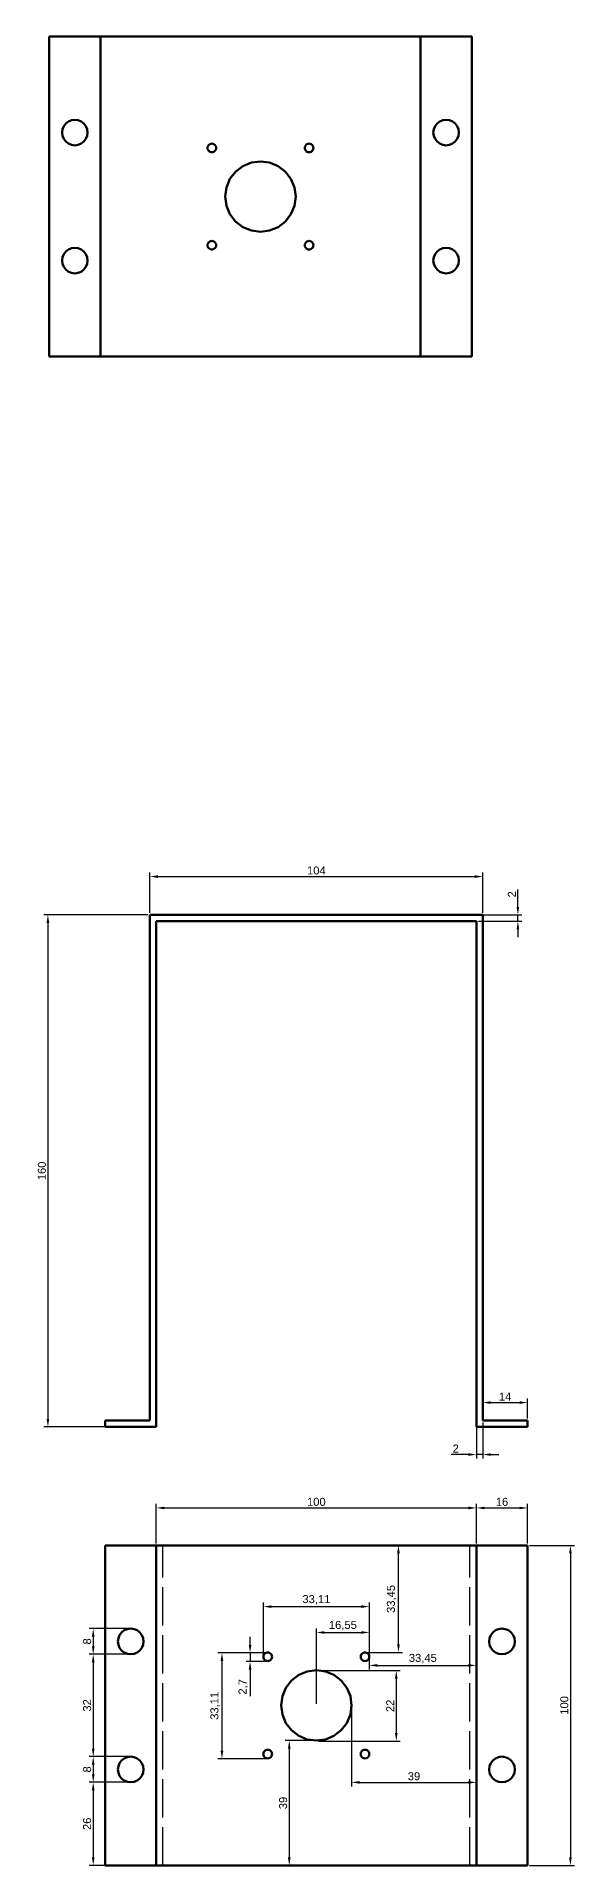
# Model space of a CAD drawing. Header units: millimetres. Extents: x 25 to 2355, y -27 to 1078.
# Drawn here: x 519 to 687, y 40 to 611 of the extents above; entities that cross this region are included whole.
import ezdxf

# ---------------------------------------------------------------- set-up
doc = ezdxf.new("R2010")
doc.units = ezdxf.units.MM
doc.linetypes.add('ACAD_ISO02W100', pattern=[15, 12, -3])
doc.layers.get('0').update_dxf_attribs({"lineweight": 50})
doc.layers.add('标注', color=2, linetype='Continuous')
doc.layers.add('虚线', color=7, linetype='ACAD_ISO02W100')
doc.styles.get("Standard").update_dxf_attribs({"font": 'arial.ttf'})
doc.dimstyles.new('ISO-25', dxfattribs={"dimtxt": 2.5, "dimasz": 2.5, "dimexe": 1.25, "dimexo": 0.625, "dimtad": 1, "dimtxsty": 'Standard', "dimcen": 2.5, "dimadec": 0, "dimazin": 0, "dimtfac": 1, "dimtmove": 0, "dimatfit": 3, "dimfxl": 1, "dimarcsym": 0})

# ---------------------------------------------------------------- blocks, each defined once
blk = doc.blocks.new('*D66')
at = {"layer": 'Defpoints', "color": 0, "transparency": 16777216}
for p in [(658.07, 348.98), (554.07, 337.01), (658.07, 337.01)]:
    blk.add_point(p, dxfattribs=at)
at = {"layer": '标注', "color": 0, "lineweight": -2, "transparency": 16777216}
for p, q in [((554.07, 337.63), (554.07, 350.23)), ((556.57, 348.98), (655.57, 348.98)), ((658.07, 337.63), (658.07, 350.23))]:
    blk.add_line(p, q, dxfattribs=at)
at = {"layer": '标注', "color": 0, "transparency": 16777216}
for points in [[(556.57, 349.4), (556.57, 348.56), (554.07, 348.98)], [(655.57, 349.4), (655.57, 348.56), (658.07, 348.98)]]:
    blk.add_solid(points, dxfattribs=at)
at = {"layer": '标注', "color": 0, "transparency": 16777216, "insert": (606.07, 350.88), "char_height": 2.5, "attachment_point": 5}
blk.add_mtext('104', dxfattribs=at)
blk = doc.blocks.new('*D67')
at = {"layer": 'Defpoints', "color": 0, "transparency": 16777216}
for p in [(554.07, 337.01), (522.2, 177.01), (554.07, 177.01)]:
    blk.add_point(p, dxfattribs=at)
at = {"layer": '标注', "color": 0, "lineweight": -2, "transparency": 16777216}
for p, q in [((553.44, 337.01), (520.95, 337.01)), ((522.2, 334.51), (522.2, 179.51)), ((553.44, 177.01), (520.95, 177.01))]:
    blk.add_line(p, q, dxfattribs=at)
at = {"layer": '标注', "color": 0, "transparency": 16777216}
for points in [[(521.78, 334.51), (522.61, 334.51), (522.2, 337.01)], [(521.78, 179.51), (522.61, 179.51), (522.2, 177.01)]]:
    blk.add_solid(points, dxfattribs=at)
at = {"layer": '标注', "color": 0, "transparency": 16777216, "insert": (520.3, 257.01), "char_height": 2.5, "attachment_point": 5, "rotation": 90}
blk.add_mtext('160', dxfattribs=at)
blk = doc.blocks.new('*D68')
at = {"layer": 'Defpoints', "color": 0, "transparency": 16777216}
for p in [(656.07, 337.01), (656.07, 335.01), (669.03, 337.01)]:
    blk.add_point(p, dxfattribs=at)
at = {"layer": '标注', "color": 0, "lineweight": -2, "transparency": 16777216}
for p, q in [((669.03, 339.51), (669.03, 344.91)), ((656.69, 337.01), (670.28, 337.01)), ((656.69, 335.01), (670.28, 335.01)), ((669.03, 335.01), (669.03, 337.01)), ((669.03, 332.51), (669.03, 330.01))]:
    blk.add_line(p, q, dxfattribs=at)
at = {"layer": '标注', "color": 0, "transparency": 16777216}
for points in [[(668.62, 339.51), (669.45, 339.51), (669.03, 337.01)], [(668.62, 332.51), (669.45, 332.51), (669.03, 335.01)]]:
    blk.add_solid(points, dxfattribs=at)
at = {"layer": '标注', "color": 0, "transparency": 16777216, "insert": (667.15, 343.46), "char_height": 2.5, "attachment_point": 5, "rotation": 90}
blk.add_mtext('2', dxfattribs=at)
blk = doc.blocks.new('*D69')
at = {"layer": 'Defpoints', "color": 0, "transparency": 16777216}
for p in [(656.07, 179.01), (658.07, 179.01), (656.07, 168.38)]:
    blk.add_point(p, dxfattribs=at)
at = {"layer": '标注', "color": 0, "lineweight": -2, "transparency": 16777216}
for p, q in [((656.07, 178.38), (656.07, 167.13)), ((658.07, 178.38), (658.07, 167.13)), ((653.57, 168.38), (648.16, 168.38)), ((658.07, 168.38), (656.07, 168.38)), ((660.57, 168.38), (663.07, 168.38))]:
    blk.add_line(p, q, dxfattribs=at)
at = {"layer": '标注', "color": 0, "transparency": 16777216}
for points in [[(653.57, 168.8), (653.57, 167.96), (656.07, 168.38)], [(660.57, 168.8), (660.57, 167.96), (658.07, 168.38)]]:
    blk.add_solid(points, dxfattribs=at)
at = {"layer": '标注', "color": 0, "transparency": 16777216, "insert": (649.62, 170.26), "char_height": 2.5, "attachment_point": 5}
blk.add_mtext('2', dxfattribs=at)
blk = doc.blocks.new('*D70')
at = {"layer": 'Defpoints', "color": 0, "transparency": 16777216}
for p in [(672.07, 184.62), (658.07, 179.01), (672.07, 179.01)]:
    blk.add_point(p, dxfattribs=at)
at = {"layer": '标注', "color": 0, "lineweight": -2, "transparency": 16777216}
for p, q in [((658.07, 179.63), (658.07, 185.87)), ((660.57, 184.62), (669.57, 184.62)), ((672.07, 179.63), (672.07, 185.87))]:
    blk.add_line(p, q, dxfattribs=at)
at = {"layer": '标注', "color": 0, "transparency": 16777216}
for points in [[(660.57, 185.04), (660.57, 184.2), (658.07, 184.62)], [(669.57, 185.04), (669.57, 184.2), (672.07, 184.62)]]:
    blk.add_solid(points, dxfattribs=at)
at = {"layer": '标注', "color": 0, "transparency": 16777216, "insert": (665.07, 186.5), "char_height": 2.5, "attachment_point": 5}
blk.add_mtext('14', dxfattribs=at)
blk = doc.blocks.new('*D71')
at = {"layer": 'Defpoints', "color": 0, "transparency": 16777216}
for p in [(672.07, 139.99), (672.07, 39.99), (685.45, 39.99)]:
    blk.add_point(p, dxfattribs=at)
at = {"layer": '标注', "color": 0, "lineweight": -2, "transparency": 16777216}
for p, q in [((672.69, 139.99), (686.7, 139.99)), ((685.45, 137.49), (685.45, 42.49)), ((672.69, 39.99), (686.7, 39.99))]:
    blk.add_line(p, q, dxfattribs=at)
at = {"layer": '标注', "color": 0, "transparency": 16777216}
for points in [[(685.04, 137.49), (685.87, 137.49), (685.45, 139.99)], [(685.04, 42.49), (685.87, 42.49), (685.45, 39.99)]]:
    blk.add_solid(points, dxfattribs=at)
at = {"layer": '标注', "color": 0, "transparency": 16777216, "insert": (683.55, 89.99), "char_height": 2.5, "attachment_point": 5, "rotation": 90}
blk.add_mtext('100', dxfattribs=at)
blk = doc.blocks.new('*D72')
at = {"layer": 'Defpoints', "color": 0, "transparency": 16777216}
for p in [(656.07, 151.69), (556.07, 139.99), (656.07, 139.99)]:
    blk.add_point(p, dxfattribs=at)
at = {"layer": '标注', "color": 0, "lineweight": -2, "transparency": 16777216}
for p, q in [((556.07, 140.61), (556.07, 152.94)), ((558.57, 151.69), (653.57, 151.69)), ((656.07, 140.61), (656.07, 152.94))]:
    blk.add_line(p, q, dxfattribs=at)
at = {"layer": '标注', "color": 0, "transparency": 16777216}
for points in [[(558.57, 152.1), (558.57, 151.27), (556.07, 151.69)], [(653.57, 152.1), (653.57, 151.27), (656.07, 151.69)]]:
    blk.add_solid(points, dxfattribs=at)
at = {"layer": '标注', "color": 0, "transparency": 16777216, "insert": (606.07, 153.59), "char_height": 2.5, "attachment_point": 5}
blk.add_mtext('100', dxfattribs=at)
blk = doc.blocks.new('*D73')
at = {"layer": 'Defpoints', "color": 0, "transparency": 16777216}
for p in [(672.07, 151.69), (656.07, 139.99), (672.07, 139.99)]:
    blk.add_point(p, dxfattribs=at)
at = {"layer": '标注', "color": 0, "lineweight": -2, "transparency": 16777216}
for p, q in [((656.07, 140.61), (656.07, 152.94)), ((658.57, 151.69), (669.57, 151.69)), ((672.07, 140.61), (672.07, 152.94))]:
    blk.add_line(p, q, dxfattribs=at)
at = {"layer": '标注', "color": 0, "transparency": 16777216}
for points in [[(658.57, 152.1), (658.57, 151.27), (656.07, 151.69)], [(669.57, 152.1), (669.57, 151.27), (672.07, 151.69)]]:
    blk.add_solid(points, dxfattribs=at)
at = {"layer": '标注', "color": 0, "transparency": 16777216, "insert": (664.07, 153.59), "char_height": 2.5, "attachment_point": 5}
blk.add_mtext('16', dxfattribs=at)
blk = doc.blocks.new('*D56')
at = {"layer": 'Defpoints', "color": 0, "transparency": 16777216}
for p in [(585.37, 103.7), (590.88, 106.4), (590.88, 103.7)]:
    blk.add_point(p, dxfattribs=at)
at = {"layer": '标注', "color": 0, "lineweight": -2, "transparency": 16777216}
for p, q in [((585.37, 108.9), (585.37, 111.4)), ((590.26, 106.4), (584.12, 106.4)), ((590.26, 103.7), (584.12, 103.7)), ((585.37, 106.4), (585.37, 103.7)), ((585.37, 101.2), (585.37, 92.86))]:
    blk.add_line(p, q, dxfattribs=at)
at = {"layer": '标注', "color": 0, "transparency": 16777216}
for points in [[(584.95, 108.9), (585.78, 108.9), (585.37, 106.4)], [(584.95, 101.2), (585.78, 101.2), (585.37, 103.7)]]:
    blk.add_solid(points, dxfattribs=at)
at = {"layer": '标注', "color": 0, "transparency": 16777216, "insert": (583.24, 95.78), "char_height": 2.5, "attachment_point": 5, "rotation": 90}
blk.add_mtext('2,7', dxfattribs=at)
blk = doc.blocks.new('*D57')
at = {"layer": 'Defpoints', "color": 0, "transparency": 16777216}
for p in [(606.09, 100.85), (606.09, 78.85), (631.04, 78.85)]:
    blk.add_point(p, dxfattribs=at)
at = {"layer": '标注', "color": 0, "lineweight": -2, "transparency": 16777216}
for p, q in [((606.71, 100.85), (632.29, 100.85)), ((631.04, 98.35), (631.04, 81.35)), ((606.71, 78.85), (632.29, 78.85))]:
    blk.add_line(p, q, dxfattribs=at)
at = {"layer": '标注', "color": 0, "transparency": 16777216}
for points in [[(630.62, 98.35), (631.45, 98.35), (631.04, 100.85)], [(630.62, 81.35), (631.45, 81.35), (631.04, 78.85)]]:
    blk.add_solid(points, dxfattribs=at)
at = {"layer": '标注', "color": 0, "transparency": 16777216, "insert": (629.16, 89.85), "char_height": 2.5, "attachment_point": 5, "rotation": 90}
blk.add_mtext('22', dxfattribs=at)
blk = doc.blocks.new('*D58')
at = {"layer": 'Defpoints', "color": 0, "transparency": 16777216}
for p in [(590.88, 106.4), (576.57, 73.3), (590.88, 73.3)]:
    blk.add_point(p, dxfattribs=at)
at = {"layer": '标注', "color": 0, "lineweight": -2, "transparency": 16777216}
for p, q in [((590.26, 106.4), (575.32, 106.4)), ((576.57, 103.9), (576.57, 75.8)), ((590.26, 73.3), (575.32, 73.3))]:
    blk.add_line(p, q, dxfattribs=at)
at = {"layer": '标注', "color": 0, "transparency": 16777216}
for points in [[(576.16, 103.9), (576.99, 103.9), (576.57, 106.4)], [(576.16, 75.8), (576.99, 75.8), (576.57, 73.3)]]:
    blk.add_solid(points, dxfattribs=at)
at = {"layer": '标注', "color": 0, "transparency": 16777216, "insert": (574.45, 89.85), "char_height": 2.5, "attachment_point": 5, "rotation": 90}
blk.add_mtext('33,11', dxfattribs=at)
blk = doc.blocks.new('*D59')
at = {"layer": 'Defpoints', "color": 0, "transparency": 16777216}
for p in [(622.64, 120.86), (589.53, 105.05), (622.64, 105.05)]:
    blk.add_point(p, dxfattribs=at)
at = {"layer": '标注', "color": 0, "lineweight": -2, "transparency": 16777216}
for p, q in [((589.53, 105.68), (589.53, 122.11)), ((592.03, 120.86), (620.14, 120.86)), ((622.64, 105.68), (622.64, 122.11))]:
    blk.add_line(p, q, dxfattribs=at)
at = {"layer": '标注', "color": 0, "transparency": 16777216}
for points in [[(592.03, 121.27), (592.03, 120.44), (589.53, 120.86)], [(620.14, 121.27), (620.14, 120.44), (622.64, 120.86)]]:
    blk.add_solid(points, dxfattribs=at)
at = {"layer": '标注', "color": 0, "transparency": 16777216, "insert": (606.09, 122.98), "char_height": 2.5, "attachment_point": 5}
blk.add_mtext('33,11', dxfattribs=at)
blk = doc.blocks.new('*D60')
at = {"layer": 'Defpoints', "color": 0, "transparency": 16777216}
for p in [(622.64, 112.78), (622.64, 105.05), (606.09, 89.85)]:
    blk.add_point(p, dxfattribs=at)
at = {"layer": '标注', "color": 0, "lineweight": -2, "transparency": 16777216}
for p, q in [((606.09, 90.47), (606.09, 114.03)), ((608.59, 112.78), (620.14, 112.78)), ((622.64, 105.68), (622.64, 114.03))]:
    blk.add_line(p, q, dxfattribs=at)
at = {"layer": '标注', "color": 0, "transparency": 16777216}
for points in [[(608.59, 113.2), (608.59, 112.37), (606.09, 112.78)], [(620.14, 113.2), (620.14, 112.37), (622.64, 112.78)]]:
    blk.add_solid(points, dxfattribs=at)
at = {"layer": '标注', "color": 0, "transparency": 16777216, "insert": (614.36, 114.91), "char_height": 2.5, "attachment_point": 5}
blk.add_mtext('16,55', dxfattribs=at)
blk = doc.blocks.new('*D74')
at = {"layer": 'Defpoints', "color": 0, "transparency": 16777216}
for p in [(606.07, 78.99), (597.6, 39.99), (606.07, 39.99)]:
    blk.add_point(p, dxfattribs=at)
at = {"layer": '标注', "color": 0, "lineweight": -2, "transparency": 16777216}
for p, q in [((605.44, 78.99), (596.35, 78.99)), ((597.6, 76.49), (597.6, 42.49)), ((605.44, 39.99), (596.35, 39.99))]:
    blk.add_line(p, q, dxfattribs=at)
at = {"layer": '标注', "color": 0, "transparency": 16777216}
for points in [[(597.19, 76.49), (598.02, 76.49), (597.6, 78.99)], [(597.19, 42.49), (598.02, 42.49), (597.6, 39.99)]]:
    blk.add_solid(points, dxfattribs=at)
at = {"layer": '标注', "color": 0, "transparency": 16777216, "insert": (595.7, 59.49), "char_height": 2.5, "attachment_point": 5, "rotation": 90}
blk.add_mtext('39', dxfattribs=at)
blk = doc.blocks.new('*D75')
at = {"layer": 'Defpoints', "color": 0, "transparency": 16777216}
for p in [(617.07, 89.99), (656.07, 89.99), (656.07, 65.94)]:
    blk.add_point(p, dxfattribs=at)
at = {"layer": '标注', "color": 0, "lineweight": -2, "transparency": 16777216}
for p, q in [((617.07, 89.36), (617.07, 64.69)), ((656.07, 89.36), (656.07, 64.69)), ((619.57, 65.94), (653.57, 65.94))]:
    blk.add_line(p, q, dxfattribs=at)
at = {"layer": '标注', "color": 0, "transparency": 16777216}
for points in [[(619.57, 66.36), (619.57, 65.53), (617.07, 65.94)], [(653.57, 66.36), (653.57, 65.53), (656.07, 65.94)]]:
    blk.add_solid(points, dxfattribs=at)
at = {"layer": '标注', "color": 0, "transparency": 16777216, "insert": (636.57, 67.85), "char_height": 2.5, "attachment_point": 5}
blk.add_mtext('39', dxfattribs=at)
blk = doc.blocks.new('*D76')
at = {"layer": 'Defpoints', "color": 0, "transparency": 16777216}
for p in [(622.62, 105.19), (656.07, 102.5), (656.07, 102.5)]:
    blk.add_point(p, dxfattribs=at)
at = {"layer": '标注', "color": 0, "lineweight": -2, "transparency": 16777216}
for p, q in [((622.62, 104.56), (622.62, 101.25)), ((656.07, 103.12), (656.07, 103.75)), ((625.12, 102.5), (653.57, 102.5))]:
    blk.add_line(p, q, dxfattribs=at)
at = {"layer": '标注', "color": 0, "transparency": 16777216}
for points in [[(625.12, 102.91), (625.12, 102.08), (622.62, 102.5)], [(653.57, 102.91), (653.57, 102.08), (656.07, 102.5)]]:
    blk.add_solid(points, dxfattribs=at)
at = {"layer": '标注', "color": 0, "transparency": 16777216, "insert": (639.34, 104.62), "char_height": 2.5, "attachment_point": 5}
blk.add_mtext('33,45', dxfattribs=at)
blk = doc.blocks.new('*D77')
at = {"layer": 'Defpoints', "color": 0, "transparency": 16777216}
for p in [(621.27, 139.99), (631.72, 139.99), (621.27, 106.54)]:
    blk.add_point(p, dxfattribs=at)
at = {"layer": '标注', "color": 0, "lineweight": -2, "transparency": 16777216}
for p, q in [((621.9, 139.99), (632.97, 139.99)), ((631.72, 109.04), (631.72, 137.49)), ((621.9, 106.54), (632.97, 106.54))]:
    blk.add_line(p, q, dxfattribs=at)
at = {"layer": '标注', "color": 0, "transparency": 16777216}
for points in [[(631.3, 137.49), (632.13, 137.49), (631.72, 139.99)], [(631.3, 109.04), (632.13, 109.04), (631.72, 106.54)]]:
    blk.add_solid(points, dxfattribs=at)
at = {"layer": '标注', "color": 0, "transparency": 16777216, "insert": (629.59, 123.26), "char_height": 2.5, "attachment_point": 5, "rotation": 90}
blk.add_mtext('33,45', dxfattribs=at)
blk = doc.blocks.new('*D78')
at = {"layer": 'Defpoints', "color": 0, "transparency": 16777216}
for p in [(548.07, 113.99), (536.35, 105.99), (548.07, 105.99)]:
    blk.add_point(p, dxfattribs=at)
at = {"layer": '标注', "color": 0, "lineweight": -2, "transparency": 16777216}
for p, q in [((547.44, 113.99), (535.1, 113.99)), ((536.35, 111.49), (536.35, 108.49)), ((547.44, 105.99), (535.1, 105.99))]:
    blk.add_line(p, q, dxfattribs=at)
at = {"layer": '标注', "color": 0, "transparency": 16777216}
for points in [[(535.94, 111.49), (536.77, 111.49), (536.35, 113.99)], [(535.94, 108.49), (536.77, 108.49), (536.35, 105.99)]]:
    blk.add_solid(points, dxfattribs=at)
at = {"layer": '标注', "color": 0, "transparency": 16777216, "insert": (534.45, 109.99), "char_height": 2.5, "attachment_point": 5, "rotation": 90}
blk.add_mtext('8', dxfattribs=at)
blk = doc.blocks.new('*D79')
at = {"layer": 'Defpoints', "color": 0, "transparency": 16777216}
for p in [(548.07, 105.99), (536.35, 73.99), (548.07, 73.99)]:
    blk.add_point(p, dxfattribs=at)
at = {"layer": '标注', "color": 0, "lineweight": -2, "transparency": 16777216}
for p, q in [((547.44, 105.99), (535.1, 105.99)), ((536.35, 103.49), (536.35, 76.49)), ((547.44, 73.99), (535.1, 73.99))]:
    blk.add_line(p, q, dxfattribs=at)
at = {"layer": '标注', "color": 0, "transparency": 16777216}
for points in [[(535.94, 103.49), (536.77, 103.49), (536.35, 105.99)], [(535.94, 76.49), (536.77, 76.49), (536.35, 73.99)]]:
    blk.add_solid(points, dxfattribs=at)
at = {"layer": '标注', "color": 0, "transparency": 16777216, "insert": (534.45, 89.99), "char_height": 2.5, "attachment_point": 5, "rotation": 90}
blk.add_mtext('32', dxfattribs=at)
blk = doc.blocks.new('*D80')
at = {"layer": 'Defpoints', "color": 0, "transparency": 16777216}
for p in [(548.07, 73.99), (536.35, 65.99), (548.07, 65.99)]:
    blk.add_point(p, dxfattribs=at)
at = {"layer": '标注', "color": 0, "lineweight": -2, "transparency": 16777216}
for p, q in [((547.44, 73.99), (535.1, 73.99)), ((536.35, 71.49), (536.35, 68.49)), ((547.44, 65.99), (535.1, 65.99))]:
    blk.add_line(p, q, dxfattribs=at)
at = {"layer": '标注', "color": 0, "transparency": 16777216}
for points in [[(535.94, 71.49), (536.77, 71.49), (536.35, 73.99)], [(535.94, 68.49), (536.77, 68.49), (536.35, 65.99)]]:
    blk.add_solid(points, dxfattribs=at)
at = {"layer": '标注', "color": 0, "transparency": 16777216, "insert": (534.45, 69.99), "char_height": 2.5, "attachment_point": 5, "rotation": 90}
blk.add_mtext('8', dxfattribs=at)
blk = doc.blocks.new('*D81')
at = {"layer": 'Defpoints', "color": 0, "transparency": 16777216}
for p in [(548.07, 65.99), (536.35, 39.99), (547.07, 39.99)]:
    blk.add_point(p, dxfattribs=at)
at = {"layer": '标注', "color": 0, "lineweight": -2, "transparency": 16777216}
for p, q in [((547.44, 65.99), (535.1, 65.99)), ((536.35, 63.49), (536.35, 42.49)), ((546.44, 39.99), (535.1, 39.99))]:
    blk.add_line(p, q, dxfattribs=at)
at = {"layer": '标注', "color": 0, "transparency": 16777216}
for points in [[(535.94, 63.49), (536.77, 63.49), (536.35, 65.99)], [(535.94, 42.49), (536.77, 42.49), (536.35, 39.99)]]:
    blk.add_solid(points, dxfattribs=at)
at = {"layer": '标注', "color": 0, "transparency": 16777216, "insert": (534.45, 52.99), "char_height": 2.5, "attachment_point": 5, "rotation": 90}
blk.add_mtext('26', dxfattribs=at)

msp = doc.modelspace()

# ---------------------------------------------------------------- linework, layer by layer
for p, q in [((536.614, 611.476), (522.614, 611.476)), ((522.614, 611.476), (522.614, 511.476)), ((538.614, 611.476), (536.614, 611.476)), ((538.614, 511.476), (538.614, 611.476)), ((638.614, 611.476), (538.614, 611.476)), ((638.614, 611.476), (640.614, 611.476)), ((638.614, 511.476), (638.614, 611.476)), ((640.614, 611.476), (654.614, 611.476)), ((654.614, 611.476), (654.614, 511.476)), ((526.75, 582.511), (527.15, 583.476)), ((527.15, 583.476), (527.786, 584.304)), ((527.786, 584.304), (528.614, 584.94)), ((528.614, 584.94), (529.579, 585.34)), ((529.579, 585.34), (530.614, 585.476)), ((530.614, 585.476), (531.649, 585.34)), ((531.649, 585.34), (532.614, 584.94)), ((532.614, 584.94), (533.443, 584.304)), ((533.443, 584.304), (534.078, 583.476)), ((534.078, 583.476), (534.478, 582.511)), ((642.75, 582.511), (643.15, 583.476)), ((643.15, 583.476), (643.786, 584.304)), ((643.786, 584.304), (644.614, 584.94)), ((644.614, 584.94), (645.579, 585.34)), ((645.579, 585.34), (646.614, 585.476)), ((646.614, 585.476), (647.649, 585.34)), ((647.649, 585.34), (648.614, 584.94)), ((648.614, 584.94), (649.443, 584.304)), ((649.443, 584.304), (650.078, 583.476)), ((650.078, 583.476), (650.478, 582.511)), ((526.614, 581.476), (526.75, 582.511)), ((526.75, 580.441), (526.614, 581.476)), ((527.15, 579.476), (526.75, 580.441)), ((527.786, 578.647), (527.15, 579.476)), ((528.614, 578.012), (527.786, 578.647)), ((529.579, 577.612), (528.614, 578.012)), ((530.614, 577.476), (529.579, 577.612)), ((531.649, 577.612), (530.614, 577.476)), ((532.614, 578.012), (531.649, 577.612)), ((533.443, 578.647), (532.614, 578.012)), ((534.078, 579.476), (533.443, 578.647)), ((534.478, 580.441), (534.078, 579.476)), ((534.478, 582.511), (534.614, 581.476)), ((534.614, 581.476), (534.478, 580.441)), ((572.107, 577.028), (572.242, 577.354)), ((572.242, 577.354), (572.457, 577.633)), ((572.457, 577.633), (572.736, 577.848)), ((572.736, 577.848), (573.062, 577.983)), ((573.062, 577.983), (573.411, 578.029)), ((573.411, 578.029), (573.761, 577.983)), ((573.761, 577.983), (574.086, 577.848)), ((574.086, 577.848), (574.366, 577.633)), ((574.366, 577.633), (574.581, 577.354)), ((574.581, 577.354), (574.715, 577.028)), ((602.513, 577.028), (602.648, 577.354)), ((602.648, 577.354), (602.862, 577.633)), ((602.862, 577.633), (603.142, 577.848)), ((603.142, 577.848), (603.468, 577.983)), ((603.468, 577.983), (603.817, 578.029)), ((603.817, 578.029), (604.166, 577.983)), ((604.166, 577.983), (604.492, 577.848)), ((604.492, 577.848), (604.772, 577.633)), ((604.772, 577.633), (604.986, 577.354)), ((604.986, 577.354), (605.121, 577.028)), ((642.614, 581.476), (642.75, 582.511)), ((642.75, 580.441), (642.614, 581.476)), ((643.15, 579.476), (642.75, 580.441)), ((643.786, 578.647), (643.15, 579.476)), ((644.614, 578.012), (643.786, 578.647)), ((645.579, 577.612), (644.614, 578.012)), ((646.614, 577.476), (645.579, 577.612)), ((647.649, 577.612), (646.614, 577.476)), ((648.614, 578.012), (647.649, 577.612)), ((649.443, 578.647), (648.614, 578.012)), ((650.078, 579.476), (649.443, 578.647)), ((650.478, 580.441), (650.078, 579.476)), ((650.478, 582.511), (650.614, 581.476)), ((650.614, 581.476), (650.478, 580.441)), ((572.061, 576.679), (572.107, 577.028)), ((572.107, 576.329), (572.061, 576.679)), ((572.242, 576.004), (572.107, 576.329)), ((572.457, 575.724), (572.242, 576.004)), ((572.736, 575.51), (572.457, 575.724)), ((573.062, 575.375), (572.736, 575.51)), ((573.411, 575.329), (573.062, 575.375)), ((573.761, 575.375), (573.411, 575.329)), ((574.086, 575.51), (573.761, 575.375)), ((574.366, 575.724), (574.086, 575.51)), ((574.581, 576.004), (574.366, 575.724)), ((574.715, 576.329), (574.581, 576.004)), ((574.715, 577.028), (574.761, 576.679)), ((574.761, 576.679), (574.715, 576.329)), ((583.114, 571.002), (585.767, 572.101)), ((585.767, 572.101), (588.614, 572.476)), ((588.614, 572.476), (591.461, 572.101)), ((591.461, 572.101), (594.114, 571.002)), ((602.467, 576.679), (602.513, 577.028)), ((602.513, 576.329), (602.467, 576.679)), ((602.648, 576.004), (602.513, 576.329)), ((602.862, 575.724), (602.648, 576.004)), ((603.142, 575.51), (602.862, 575.724)), ((603.468, 575.375), (603.142, 575.51)), ((603.817, 575.329), (603.468, 575.375)), ((604.166, 575.375), (603.817, 575.329)), ((604.492, 575.51), (604.166, 575.375)), ((604.772, 575.724), (604.492, 575.51)), ((604.986, 576.004), (604.772, 575.724)), ((605.121, 576.329), (604.986, 576.004)), ((605.121, 577.028), (605.167, 576.679)), ((605.167, 576.679), (605.121, 576.329)), ((577.989, 564.323), (579.088, 566.976)), ((579.088, 566.976), (580.836, 569.254)), ((580.836, 569.254), (583.114, 571.002)), ((594.114, 571.002), (596.392, 569.254)), ((596.392, 569.254), (598.14, 566.976)), ((598.14, 566.976), (599.239, 564.323)), ((577.614, 561.476), (577.989, 564.323)), ((577.989, 558.629), (577.614, 561.476)), ((599.239, 564.323), (599.614, 561.476)), ((599.614, 561.476), (599.239, 558.629)), ((579.088, 555.976), (577.989, 558.629)), ((580.836, 553.698), (579.088, 555.976)), ((598.14, 555.976), (596.392, 553.698)), ((599.239, 558.629), (598.14, 555.976)), ((583.114, 551.95), (580.836, 553.698)), ((585.767, 550.851), (583.114, 551.95)), ((588.614, 550.476), (585.767, 550.851)), ((591.461, 550.851), (588.614, 550.476)), ((594.114, 551.95), (591.461, 550.851)), ((596.392, 553.698), (594.114, 551.95)), ((526.75, 542.511), (527.15, 543.476)), ((527.15, 543.476), (527.786, 544.304)), ((527.786, 544.304), (528.614, 544.94)), ((528.614, 544.94), (529.579, 545.34)), ((529.579, 545.34), (530.614, 545.476)), ((530.614, 545.476), (531.649, 545.34)), ((531.649, 545.34), (532.614, 544.94)), ((532.614, 544.94), (533.443, 544.304)), ((533.443, 544.304), (534.078, 543.476)), ((534.078, 543.476), (534.478, 542.511)), ((572.061, 546.273), (572.107, 546.622)), ((572.107, 545.924), (572.061, 546.273)), ((572.107, 546.622), (572.242, 546.948)), ((572.242, 545.598), (572.107, 545.924)), ((572.242, 546.948), (572.457, 547.228)), ((572.457, 545.318), (572.242, 545.598)), ((572.457, 547.228), (572.736, 547.442)), ((572.736, 545.104), (572.457, 545.318)), ((572.736, 547.442), (573.062, 547.577)), ((573.062, 544.969), (572.736, 545.104)), ((573.062, 547.577), (573.411, 547.623)), ((573.411, 544.923), (573.062, 544.969)), ((573.411, 547.623), (573.761, 547.577)), ((573.761, 544.969), (573.411, 544.923)), ((573.761, 547.577), (574.086, 547.442)), ((574.086, 545.104), (573.761, 544.969)), ((574.086, 547.442), (574.366, 547.228)), ((574.366, 545.318), (574.086, 545.104)), ((574.366, 547.228), (574.581, 546.948)), ((574.581, 545.598), (574.366, 545.318)), ((574.581, 546.948), (574.715, 546.622)), ((574.715, 545.924), (574.581, 545.598)), ((574.715, 546.622), (574.761, 546.273)), ((574.761, 546.273), (574.715, 545.924)), ((602.467, 546.273), (602.513, 546.622)), ((602.513, 545.924), (602.467, 546.273)), ((602.513, 546.622), (602.648, 546.948)), ((602.648, 545.598), (602.513, 545.924)), ((602.648, 546.948), (602.862, 547.228)), ((602.862, 545.318), (602.648, 545.598)), ((602.862, 547.228), (603.142, 547.442)), ((603.142, 545.104), (602.862, 545.318)), ((603.142, 547.442), (603.468, 547.577)), ((603.468, 544.969), (603.142, 545.104)), ((603.468, 547.577), (603.817, 547.623)), ((603.817, 544.923), (603.468, 544.969)), ((603.817, 547.623), (604.166, 547.577)), ((604.166, 544.969), (603.817, 544.923)), ((604.166, 547.577), (604.492, 547.442)), ((604.492, 545.104), (604.166, 544.969)), ((604.492, 547.442), (604.772, 547.228)), ((604.772, 545.318), (604.492, 545.104)), ((604.772, 547.228), (604.986, 546.948)), ((604.986, 545.598), (604.772, 545.318)), ((604.986, 546.948), (605.121, 546.622)), ((605.121, 545.924), (604.986, 545.598)), ((605.121, 546.622), (605.167, 546.273)), ((605.167, 546.273), (605.121, 545.924)), ((642.75, 542.511), (643.15, 543.476)), ((643.15, 543.476), (643.786, 544.304)), ((643.786, 544.304), (644.614, 544.94)), ((644.614, 544.94), (645.579, 545.34)), ((645.579, 545.34), (646.614, 545.476)), ((646.614, 545.476), (647.649, 545.34)), ((647.649, 545.34), (648.614, 544.94)), ((648.614, 544.94), (649.443, 544.304)), ((649.443, 544.304), (650.078, 543.476)), ((650.078, 543.476), (650.478, 542.511)), ((526.614, 541.476), (526.75, 542.511)), ((526.75, 540.441), (526.614, 541.476)), ((527.15, 539.476), (526.75, 540.441)), ((527.786, 538.647), (527.15, 539.476)), ((528.614, 538.012), (527.786, 538.647)), ((529.579, 537.612), (528.614, 538.012)), ((530.614, 537.476), (529.579, 537.612)), ((531.649, 537.612), (530.614, 537.476)), ((532.614, 538.012), (531.649, 537.612)), ((533.443, 538.647), (532.614, 538.012)), ((534.078, 539.476), (533.443, 538.647)), ((534.478, 540.441), (534.078, 539.476)), ((534.478, 542.511), (534.614, 541.476)), ((534.614, 541.476), (534.478, 540.441)), ((642.614, 541.476), (642.75, 542.511)), ((642.75, 540.441), (642.614, 541.476)), ((643.15, 539.476), (642.75, 540.441)), ((643.786, 538.647), (643.15, 539.476)), ((644.614, 538.012), (643.786, 538.647)), ((645.579, 537.612), (644.614, 538.012)), ((646.614, 537.476), (645.579, 537.612)), ((647.649, 537.612), (646.614, 537.476)), ((648.614, 538.012), (647.649, 537.612)), ((649.443, 538.647), (648.614, 538.012)), ((650.078, 539.476), (649.443, 538.647)), ((650.478, 540.441), (650.078, 539.476)), ((650.478, 542.511), (650.614, 541.476)), ((650.614, 541.476), (650.478, 540.441)), ((522.614, 511.476), (536.614, 511.476)), ((536.614, 511.476), (538.614, 511.476)), ((538.614, 511.476), (638.614, 511.476)), ((640.614, 511.476), (638.614, 511.476)), ((654.614, 511.476), (640.614, 511.476)), ((554.068, 337.006), (556.068, 337.006)), ((554.068, 179.006), (554.068, 337.006)), ((556.068, 337.006), (656.068, 337.006)), ((556.068, 335.006), (656.068, 335.006)), ((556.068, 335.006), (556.068, 177.006)), ((658.068, 337.006), (656.068, 337.006)), ((656.068, 177.006), (656.068, 335.006)), ((658.068, 337.006), (658.068, 179.006)), ((540.068, 177.006), (540.068, 179.006)), ((554.068, 179.006), (540.068, 179.006)), ((672.068, 179.006), (658.068, 179.006)), ((672.068, 177.006), (672.068, 179.006)), ((554.068, 177.006), (540.068, 177.006)), ((554.068, 177.006), (556.068, 177.006)), ((656.068, 177.006), (658.068, 177.006)), ((672.068, 177.006), (658.068, 177.006)), ((554.068, 139.987), (540.068, 139.987)), ((540.068, 139.987), (540.068, 39.987)), ((556.068, 139.987), (554.068, 139.987)), ((556.068, 39.987), (556.068, 139.987)), ((656.068, 139.987), (556.068, 139.987)), ((656.068, 139.987), (658.068, 139.987)), ((656.068, 39.987), (656.068, 139.987)), ((658.068, 139.987), (672.068, 139.987)), ((672.068, 139.987), (672.068, 39.987)), ((544.068, 109.987), (544.205, 111.022)), ((544.205, 108.952), (544.068, 109.987)), ((544.205, 111.022), (544.604, 111.987)), ((544.604, 107.987), (544.205, 108.952)), ((544.604, 111.987), (545.24, 112.816)), ((545.24, 112.816), (546.068, 113.451)), ((546.068, 113.451), (547.033, 113.851)), ((547.033, 113.851), (548.068, 113.987)), ((548.068, 113.987), (549.104, 113.851)), ((549.104, 113.851), (550.068, 113.451)), ((550.068, 113.451), (550.897, 112.816)), ((550.897, 112.816), (551.532, 111.987)), ((551.532, 111.987), (551.932, 111.022)), ((551.932, 108.952), (551.532, 107.987)), ((551.932, 111.022), (552.068, 109.987)), ((552.068, 109.987), (551.932, 108.952)), ((660.068, 109.987), (660.205, 111.022)), ((660.205, 108.952), (660.068, 109.987)), ((660.205, 111.022), (660.604, 111.987)), ((660.604, 107.987), (660.205, 108.952)), ((660.604, 111.987), (661.24, 112.816)), ((661.24, 112.816), (662.068, 113.451)), ((662.068, 113.451), (663.033, 113.851)), ((663.033, 113.851), (664.068, 113.987)), ((664.068, 113.987), (665.104, 113.851)), ((665.104, 113.851), (666.068, 113.451)), ((666.068, 113.451), (666.897, 112.816)), ((666.897, 112.816), (667.532, 111.987)), ((667.532, 111.987), (667.932, 111.022)), ((667.932, 108.952), (667.532, 107.987)), ((667.932, 111.022), (668.068, 109.987)), ((668.068, 109.987), (667.932, 108.952)), ((545.24, 107.159), (544.604, 107.987)), ((546.068, 106.523), (545.24, 107.159)), ((547.033, 106.123), (546.068, 106.523)), ((548.068, 105.987), (547.033, 106.123)), ((549.104, 106.123), (548.068, 105.987)), ((550.068, 106.523), (549.104, 106.123)), ((550.897, 107.159), (550.068, 106.523)), ((551.532, 107.987), (550.897, 107.159)), ((589.515, 105.19), (589.561, 105.539)), ((589.561, 104.84), (589.515, 105.19)), ((589.561, 105.539), (589.696, 105.865)), ((589.696, 104.515), (589.561, 104.84)), ((589.696, 105.865), (589.911, 106.144)), ((589.911, 104.235), (589.696, 104.515)), ((589.911, 106.144), (590.19, 106.359)), ((590.19, 104.021), (589.911, 104.235)), ((590.19, 106.359), (590.516, 106.494)), ((590.516, 103.886), (590.19, 104.021)), ((590.516, 106.494), (590.865, 106.54)), ((590.865, 103.84), (590.516, 103.886)), ((590.865, 106.54), (591.215, 106.494)), ((591.215, 103.886), (590.865, 103.84)), ((591.215, 106.494), (591.54, 106.359)), ((591.54, 104.021), (591.215, 103.886)), ((591.54, 106.359), (591.82, 106.144)), ((591.82, 104.235), (591.54, 104.021)), ((591.82, 106.144), (592.035, 105.865)), ((592.035, 104.515), (591.82, 104.235)), ((592.035, 105.865), (592.169, 105.539)), ((592.169, 104.84), (592.035, 104.515)), ((592.169, 105.539), (592.215, 105.19)), ((592.215, 105.19), (592.169, 104.84)), ((619.921, 105.19), (619.967, 105.539)), ((619.967, 104.84), (619.921, 105.19)), ((619.967, 105.539), (620.102, 105.865)), ((620.102, 104.515), (619.967, 104.84)), ((620.102, 105.865), (620.316, 106.144)), ((620.316, 104.235), (620.102, 104.515)), ((620.316, 106.144), (620.596, 106.359)), ((620.596, 104.021), (620.316, 104.235)), ((620.596, 106.359), (620.922, 106.494)), ((620.922, 103.886), (620.596, 104.021)), ((620.922, 106.494), (621.271, 106.54)), ((621.271, 103.84), (620.922, 103.886)), ((621.271, 106.54), (621.62, 106.494)), ((621.62, 103.886), (621.271, 103.84)), ((621.62, 106.494), (621.946, 106.359)), ((621.946, 104.021), (621.62, 103.886)), ((621.946, 106.359), (622.226, 106.144)), ((622.226, 104.235), (621.946, 104.021)), ((622.226, 106.144), (622.44, 105.865)), ((622.44, 104.515), (622.226, 104.235)), ((622.44, 105.865), (622.575, 105.539)), ((622.575, 104.84), (622.44, 104.515)), ((622.575, 105.539), (622.621, 105.19)), ((622.621, 105.19), (622.575, 104.84)), ((661.24, 107.159), (660.604, 107.987)), ((662.068, 106.523), (661.24, 107.159)), ((663.033, 106.123), (662.068, 106.523)), ((664.068, 105.987), (663.033, 106.123)), ((665.104, 106.123), (664.068, 105.987)), ((666.068, 106.523), (665.104, 106.123)), ((666.897, 107.159), (666.068, 106.523)), ((667.532, 107.987), (666.897, 107.159)), ((596.542, 95.487), (598.29, 97.765)), ((598.29, 97.765), (600.568, 99.513)), ((600.568, 99.513), (603.221, 100.612)), ((603.221, 100.612), (606.068, 100.987)), ((606.068, 100.987), (608.915, 100.612)), ((608.915, 100.612), (611.568, 99.513)), ((611.568, 99.513), (613.846, 97.765)), ((613.846, 97.765), (615.595, 95.487)), ((595.068, 89.987), (595.443, 92.834)), ((595.443, 92.834), (596.542, 95.487)), ((615.595, 95.487), (616.693, 92.834)), ((616.693, 92.834), (617.068, 89.987)), ((595.443, 87.14), (595.068, 89.987)), ((596.542, 84.487), (595.443, 87.14)), ((616.693, 87.14), (615.595, 84.487)), ((617.068, 89.987), (616.693, 87.14)), ((598.29, 82.209), (596.542, 84.487)), ((600.568, 80.461), (598.29, 82.209)), ((603.221, 79.362), (600.568, 80.461)), ((611.568, 80.461), (608.915, 79.362)), ((613.846, 82.209), (611.568, 80.461)), ((615.595, 84.487), (613.846, 82.209)), ((589.515, 74.784), (589.561, 75.134)), ((589.561, 74.435), (589.515, 74.784)), ((589.561, 75.134), (589.696, 75.459)), ((589.696, 74.109), (589.561, 74.435)), ((589.696, 75.459), (589.911, 75.739)), ((589.911, 75.739), (590.19, 75.953)), ((590.19, 75.953), (590.516, 76.088)), ((590.516, 76.088), (590.865, 76.134)), ((590.865, 76.134), (591.215, 76.088)), ((591.215, 76.088), (591.54, 75.953)), ((591.54, 75.953), (591.82, 75.739)), ((591.82, 75.739), (592.035, 75.459)), ((592.035, 75.459), (592.169, 75.134)), ((592.169, 74.435), (592.035, 74.109)), ((592.169, 75.134), (592.215, 74.784)), ((592.215, 74.784), (592.169, 74.435)), ((606.068, 78.987), (603.221, 79.362)), ((608.915, 79.362), (606.068, 78.987)), ((619.921, 74.784), (619.967, 75.134)), ((619.967, 74.435), (619.921, 74.784)), ((619.967, 75.134), (620.102, 75.459)), ((620.102, 74.109), (619.967, 74.435)), ((620.102, 75.459), (620.316, 75.739)), ((620.316, 75.739), (620.596, 75.953)), ((620.596, 75.953), (620.922, 76.088)), ((620.922, 76.088), (621.271, 76.134)), ((621.271, 76.134), (621.62, 76.088)), ((621.62, 76.088), (621.946, 75.953)), ((621.946, 75.953), (622.226, 75.739)), ((622.226, 75.739), (622.44, 75.459)), ((622.44, 75.459), (622.575, 75.134)), ((622.575, 74.435), (622.44, 74.109)), ((622.575, 75.134), (622.621, 74.784)), ((622.621, 74.784), (622.575, 74.435)), ((544.068, 69.987), (544.205, 71.022)), ((544.205, 68.952), (544.068, 69.987)), ((544.205, 71.022), (544.604, 71.987)), ((544.604, 67.987), (544.205, 68.952)), ((544.604, 71.987), (545.24, 72.816)), ((545.24, 72.816), (546.068, 73.451)), ((546.068, 73.451), (547.033, 73.851)), ((547.033, 73.851), (548.068, 73.987)), ((548.068, 73.987), (549.104, 73.851)), ((549.104, 73.851), (550.068, 73.451)), ((550.068, 73.451), (550.897, 72.816)), ((550.897, 72.816), (551.532, 71.987)), ((551.532, 71.987), (551.932, 71.022)), ((551.932, 68.952), (551.532, 67.987)), ((551.932, 71.022), (552.068, 69.987)), ((552.068, 69.987), (551.932, 68.952)), ((589.911, 73.83), (589.696, 74.109)), ((590.19, 73.615), (589.911, 73.83)), ((590.516, 73.48), (590.19, 73.615)), ((590.865, 73.434), (590.516, 73.48)), ((591.215, 73.48), (590.865, 73.434)), ((591.54, 73.615), (591.215, 73.48)), ((591.82, 73.83), (591.54, 73.615)), ((592.035, 74.109), (591.82, 73.83)), ((620.316, 73.83), (620.102, 74.109)), ((620.596, 73.615), (620.316, 73.83)), ((620.922, 73.48), (620.596, 73.615)), ((621.271, 73.434), (620.922, 73.48)), ((621.62, 73.48), (621.271, 73.434)), ((621.946, 73.615), (621.62, 73.48)), ((622.226, 73.83), (621.946, 73.615)), ((622.44, 74.109), (622.226, 73.83)), ((660.068, 69.987), (660.205, 71.022)), ((660.205, 68.952), (660.068, 69.987)), ((660.205, 71.022), (660.604, 71.987)), ((660.604, 67.987), (660.205, 68.952)), ((660.604, 71.987), (661.24, 72.816)), ((661.24, 72.816), (662.068, 73.451)), ((662.068, 73.451), (663.033, 73.851)), ((663.033, 73.851), (664.068, 73.987)), ((664.068, 73.987), (665.104, 73.851)), ((665.104, 73.851), (666.068, 73.451)), ((666.068, 73.451), (666.897, 72.816)), ((666.897, 72.816), (667.532, 71.987)), ((667.532, 71.987), (667.932, 71.022)), ((667.932, 68.952), (667.532, 67.987)), ((667.932, 71.022), (668.068, 69.987)), ((668.068, 69.987), (667.932, 68.952)), ((545.24, 67.159), (544.604, 67.987)), ((546.068, 66.523), (545.24, 67.159)), ((547.033, 66.123), (546.068, 66.523)), ((548.068, 65.987), (547.033, 66.123)), ((549.104, 66.123), (548.068, 65.987)), ((550.068, 66.523), (549.104, 66.123)), ((550.897, 67.159), (550.068, 66.523)), ((551.532, 67.987), (550.897, 67.159)), ((661.24, 67.159), (660.604, 67.987)), ((662.068, 66.523), (661.24, 67.159)), ((663.033, 66.123), (662.068, 66.523)), ((664.068, 65.987), (663.033, 66.123)), ((665.104, 66.123), (664.068, 65.987)), ((666.068, 66.523), (665.104, 66.123)), ((666.897, 67.159), (666.068, 66.523)), ((667.532, 67.987), (666.897, 67.159)), ((540.068, 39.987), (554.068, 39.987)), ((554.068, 39.987), (556.068, 39.987)), ((556.068, 39.987), (656.068, 39.987)), ((658.068, 39.987), (656.068, 39.987)), ((672.068, 39.987), (658.068, 39.987))]:
    msp.add_line(p, q)
at = {"layer": '虚线'}
for p, q in [((558.068, 39.987), (558.068, 139.987)), ((654.068, 39.987), (654.068, 139.987))]:
    msp.add_line(p, q, dxfattribs=at)

# ---------------------------------------------------------------- dimensions: what is measured, and where the dimension line sits
at = {"layer": '标注'}
for base, p1, p2, picture, middle in [((658.068, 348.979), (554.068, 337.006), (658.068, 337.006), '*D66', (606.068, 350.881)), ((672.068, 184.619), (658.068, 179.006), (672.068, 179.006), '*D70', (665.068, 186.499)), ((656.068, 168.381), (658.068, 179.006), (656.068, 179.006), '*D69', (649.615, 170.262)), ((656.068, 151.686), (556.068, 139.987), (656.068, 139.987), '*D72', (606.068, 153.588)), ((622.6394, 120.8571), (589.5338, 105.051), (622.6394, 105.051), '*D59', (606.0866, 122.9845)), ((622.639, 112.784), (606.087, 89.848), (622.639, 105.051), '*D60', (614.363, 114.912)), ((656.068, 102.497), (622.621, 105.19), (656.068, 102.497), '*D76', (639.345, 104.625)), ((656.068, 65.943), (617.068, 89.987), (656.068, 89.987), '*D75', (636.568, 67.846))]:
    dim = msp.add_linear_dim(base=base, p1=p1, p2=p2, dimstyle='ISO-25', dxfattribs=at)
    dim.commit()
    dim.dimension.update_dxf_attribs({"geometry": picture, "text_midpoint": middle})
for base, p1, p2, picture, middle in [((669.035, 337.006), (656.068, 335.006), (656.068, 337.006), '*D68', (667.155, 343.459)), ((522.198, 177.006), (554.068, 337.006), (554.068, 177.006), '*D67', (520.296, 257.006)), ((631.715, 139.987), (621.271, 106.54), (621.271, 139.987), '*D77', (629.588, 123.263)), ((685.452, 39.987), (672.068, 139.987), (672.068, 39.987), '*D71', (683.551, 89.987)), ((536.352, 105.987), (548.068, 113.987), (548.068, 105.987), '*D78', (534.451, 109.987)), ((585.367, 103.701), (590.884, 106.401), (590.884, 103.701), '*D56', (583.24, 95.779)), ((576.574, 73.295), (590.884, 106.401), (590.884, 73.295), '*D58', (574.446, 89.848)), ((631.038, 78.848), (606.087, 100.848), (606.087, 78.848), '*D57', (629.157, 89.848)), ((597.604, 39.987), (606.068, 78.987), (606.068, 39.987), '*D74', (595.702, 59.487))]:
    dim = msp.add_linear_dim(base=base, p1=p1, p2=p2, angle=90, dimstyle='ISO-25', dxfattribs=at)
    dim.commit()
    dim.dimension.update_dxf_attribs({"geometry": picture, "text_midpoint": middle})
dim = msp.add_linear_dim(base=(672.068, 151.686), p1=(656.068, 139.987), p2=(672.068, 139.987), dimstyle='ISO-25', override={"dimtmove": 1}, dxfattribs=at)
dim.commit()
dim.dimension.update_dxf_attribs({"geometry": '*D73', "text_midpoint": (664.068, 153.588)})
for base, p1, p2, picture, middle in [((536.352, 73.987), (548.068, 105.987), (548.068, 73.987), '*D79', (534.45, 89.987)), ((536.352, 65.987), (548.068, 73.987), (548.068, 65.987), '*D80', (534.451, 69.987)), ((536.352, 39.987), (548.068, 65.987), (547.068, 39.987), '*D81', (534.451, 52.987))]:
    dim = msp.add_linear_dim(base=base, p1=p1, p2=p2, angle=90, dimstyle='ISO-25', override={"dimtmove": 1}, dxfattribs=at)
    dim.commit()
    dim.dimension.update_dxf_attribs({"geometry": picture, "text_midpoint": middle})

doc.saveas('drawing.dxf')
